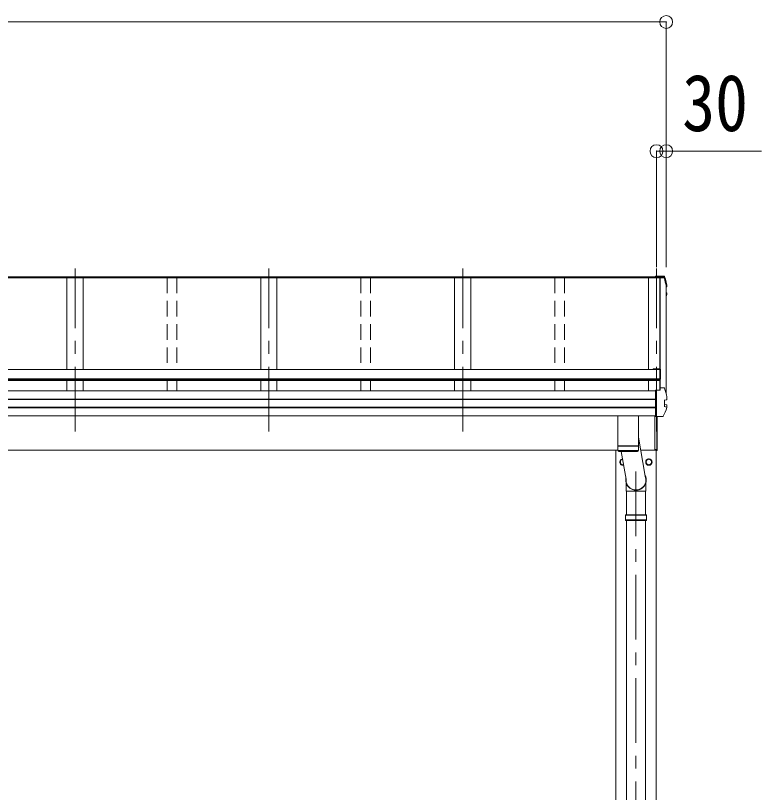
# Model space of a CAD drawing. Units: millimetres at full size, sheet at 1:40; details may follow other scales. Extents: x -11243 to 11243, y -7760 to 7760.
# Drawn here: x -4658 to -2349, y -2889 to -483 of the extents above; entities that cross this region are included whole.
import ezdxf
from ezdxf.enums import TextEntityAlignment as Align

# ---------------------------------------------------------------- set-up
doc = ezdxf.new("R2010")
doc.units = ezdxf.units.MM
doc.header["$LTSCALE"] = 40
doc.header["$PDMODE"] = 32
doc.header["$PDSIZE"] = 40
doc.linetypes.add('CHAIN1', pattern=[8, 5, -1, 1, -1])
doc.linetypes.add('DASHED1', pattern=[1.8, 1.2, -0.6])
doc.layers.add('0-3_ELV2', color=7, linetype='Continuous', lineweight=9)
doc.layers.add('0-6_OTH_LINE', color=6, linetype='Continuous', lineweight=9)
doc.styles.add('ＭＳ ゴシック', font='')
doc.styles.get('ＭＳ ゴシック').set_extended_font_data('MS Gothic')

msp = doc.modelspace()

# ---------------------------------------------------------------- linework, layer by layer
at = {"layer": '0-3_ELV2', "color": 6}
for p, q in [((-2644.2, -503.06), (-2644.2, -1262.06)), ((-2674.2, -903.06), (-2674.2, -1262.06)), ((-2644.2, -903.06), (-2644.2, -1262.06)), ((-2349.33, -903.06), (-2644.2, -903.06))]:
    msp.add_line(p, q, dxfattribs=at)
at = {"layer": '0-3_ELV2', "color": 5, "linetype": 'CHAIN1'}
for p, q in [((-4474.2, -1770.89), (-4474.2, -1266.71)), ((-3874.2, -1770.89), (-3874.2, -1266.71)), ((-3274.2, -1770.89), (-3274.2, -1266.71)), ((-2674.2, -1770.89), (-2674.2, -1266.71)), ((-2737.7, -5295.42), (-2737.7, -1859.86))]:
    msp.add_line(p, q, dxfattribs=at)
at = {"layer": '0-3_ELV2', "color": 4}
for p, q in [((-2674.2, -1294.34), (-7474.2, -1294.34)), ((-2674.2, -1295.23), (-7474.2, -1295.23)), ((-2677.2, -1292.06), (-7471.2, -1292.06)), ((-4499.2, -1295.15), (-4499.2, -1579.42)), ((-4449.2, -1295.15), (-4449.2, -1579.42)), ((-3899.2, -1295.15), (-3899.2, -1579.42)), ((-3849.2, -1295.15), (-3849.2, -1579.42)), ((-3299.2, -1295.15), (-3299.2, -1579.42)), ((-3249.2, -1295.15), (-3249.2, -1579.42)), ((-2699.2, -1295.15), (-2699.2, -1579.42)), ((-2699.2, -1295.24), (-2650.76, -1295.24)), ((-2652.2, -1289.98), (-2677.2, -1289.98)), ((-2677.2, -1294.34), (-2677.2, -1289.98)), ((-2677.2, -1292.51), (-2663, -1292.51)), ((-2674.2, -1295), (-2663.38, -1295)), ((-2663.9, -1295.24), (-2663.9, -1642.53)), ((-2663, -1292.51), (-2663.38, -1295)), ((-2663.3, -1295.24), (-2663.3, -1638.58)), ((-2663, -1293.6), (-2663.23, -1295.09)), ((-2663.23, -1295.09), (-2663.23, -1294.74)), ((-2663.23, -1295.09), (-2650.81, -1295.09)), ((-2663, -1293.6), (-2663, -1292.51)), ((-2650.96, -1293.6), (-2663, -1293.6)), ((-2652.2, -1289.99), (-2652.2, -1289.98)), ((-2652.2, -1289.98), (-2652.2, -1289.98)), ((-2644.2, -1318.61), (-2644.2, -1655.38)), ((-2644.2, -1321.56), (-2643.52, -1321.42)), ((-2644.2, -1321.91), (-2643.43, -1321.76)), ((-2642.94, -1323.18), (-2644.2, -1323.43)), ((-2641.89, -1321.91), (-2641.89, -1317.86)), ((-2644.2, -1341.31), (-2643.37, -1341.42)), ((-2644.2, -1345.41), (-2642.84, -1345.67)), ((-2644.2, -1346.93), (-2643.36, -1347.09)), ((-2643.37, -1341.42), (-2643.37, -1341.42)), ((-2641.79, -1346.94), (-2641.79, -1342.88)), ((-2664.1, -1579.55), (-7484.3, -1579.55)), ((-2684.1, -1577.39), (-2664.1, -1577.39)), ((-2684.1, -1577.39), (-2684.1, -1579.55)), ((-2684.1, -1578.93), (-2664.1, -1578.93)), ((-2664.1, -1613.44), (-2664.1, -1578.93)), ((-2662.1, -1579.39), (-2662.1, -1608.85)), ((-2664.1, -1608.58), (-7484.3, -1608.58)), ((-2664.1, -1610.33), (-7484.3, -1610.33)), ((-2664.1, -1608.85), (-2662.1, -1608.85)), ((-2664.1, -1613.44), (-7484.3, -1613.44)), ((-4499.2, -1613.44), (-4499.2, -1645.06)), ((-4449.2, -1613.44), (-4449.2, -1645.06)), ((-3899.2, -1613.44), (-3899.2, -1645.06)), ((-3849.2, -1613.44), (-3849.2, -1645.06)), ((-3299.2, -1613.44), (-3299.2, -1645.06)), ((-3249.2, -1613.44), (-3249.2, -1645.06)), ((-2699.2, -1613.44), (-2699.2, -1644.92)), ((-2677.2, -1645.06), (-7471.2, -1645.06)), ((-2677.2, -1643.2), (-2677.2, -1642.88)), ((-2677.2, -1644.5), (-2677.2, -1643.2)), ((-2677.2, -1724.43), (-2677.2, -1644.5)), ((-2663.96, -1642.88), (-2663.23, -1638.1)), ((-2663.94, -1642.88), (-2663.38, -1639.2)), ((-2663.38, -1642.88), (-2663.38, -1639.2)), ((-2663.23, -1637.75), (-2663, -1636.26)), ((-2663.23, -1637.75), (-2663.23, -1638.1)), ((-2650.96, -1636.26), (-2663, -1636.26)), ((-2677.2, -1671.58), (-7471.2, -1671.58)), ((-2677.2, -1672.48), (-7471.2, -1672.48)), ((-2649.77, -1674.2), (-2643.52, -1673.43)), ((-2649.77, -1674.2), (-2649.77, -1674.2)), ((-2649.2, -1674.33), (-2649.2, -1693.55)), ((-2643.51, -1673.43), (-2643.52, -1673.43)), ((-2641.89, -1671.96), (-2641.89, -1664.57)), ((-2677.2, -1695.7), (-7471.2, -1695.7)), ((-2677.2, -1697.62), (-7471.2, -1697.62)), ((-2643.37, -1695.71), (-2649.77, -1694.02)), ((-2649.77, -1694.02), (-2649.77, -1694.02)), ((-2642.84, -1688.33), (-2648.8, -1687.18)), ((-2643.37, -1695.71), (-2643.37, -1695.71)), ((-2641.79, -1697), (-2641.79, -1689.6)), ((-2677.2, -1722.66), (-7471.2, -1722.66)), ((-2679.2, -1722.66), (-2679.2, -1827.49)), ((-2677.2, -1725.3), (-2677.2, -1724.43)), ((-2677.2, -1725.3), (-2656.56, -1725.3)), ((-2672.7, -1829.89), (-2672.7, -1725.3)), ((-2672.2, -1829.49), (-2672.2, -1725.3)), ((-2674.2, -1827.49), (-2679.2, -1827.49)), ((-2674.2, -1829.99), (-2674.2, -1827.49)), ((-2793.5, -1828.89), (-7474.2, -1828.89)), ((-2800.2, -5128.89), (-2800.2, -1828.89)), ((-2674.2, -1828.89), (-2722.97, -1828.89)), ((-2675.2, -1828.89), (-2675.2, -5128.89)), ((-2672.7, -1829.89), (-2672.7, -1829.89)), ((-2672.7, -1829.89), (-2672.7, -1829.96)), ((-2786.3, -1865.64), (-2786.2, -1865.64)), ((-2786.3, -1866.14), (-2786.2, -1866.14)), ((-2706.3, -1865.64), (-2706.2, -1865.64)), ((-2706.3, -1866.14), (-2706.2, -1866.14))]:
    msp.add_line(p, q, dxfattribs=at)
at = {"layer": '0-3_ELV2', "color": 4, "linetype": 'DASHED1'}
for p, q in [((-4189.2, -1295.15), (-4189.2, -1579.55)), ((-4159.2, -1295.15), (-4159.2, -1579.55)), ((-3589.2, -1295.15), (-3589.2, -1579.55)), ((-3559.2, -1295.15), (-3559.2, -1579.55)), ((-2989.2, -1295.15), (-2989.2, -1579.55)), ((-2959.2, -1295.15), (-2959.2, -1579.55)), ((-4189.2, -1613.44), (-4189.2, -1645.06)), ((-4159.2, -1613.44), (-4159.2, -1645.06)), ((-3589.2, -1613.44), (-3589.2, -1645.06)), ((-3559.2, -1613.44), (-3559.2, -1645.06)), ((-2989.2, -1613.44), (-2989.2, -1645.06)), ((-2959.2, -1613.44), (-2959.2, -1645.06))]:
    msp.add_line(p, q, dxfattribs=at)
at = {"layer": '0-3_ELV2'}
for p, q in [((-2793.7, -1816.2), (-2793.7, -1722.66)), ((-2729.7, -1722.66), (-2729.7, -1816.2)), ((-2729.7, -1789.01), (-2709.27, -1910.06)), ((-2793.7, -1816.2), (-2729.7, -1816.2)), ((-2793.7, -1817.2), (-2729.7, -1817.2)), ((-2793.47, -1830.25), (-2793.7, -1817.2)), ((-2789.2, -1816.2), (-2789.18, -1817.2)), ((-2734.2, -1816.2), (-2734.22, -1817.2)), ((-2729.7, -1817.2), (-2729.93, -1830.25)), ((-2729.93, -1830.2), (-2793.47, -1830.2)), ((-2790.47, -1833.2), (-2732.93, -1833.2)), ((-2768.35, -1918.67), (-2783.42, -1833.2)), ((-2707.55, -1955.61), (-2707.55, -1931.82)), ((-2767.55, -2028.9), (-2767.55, -1955.61)), ((-2740.39, -1955.95), (-2741.52, -1952.84)), ((-2734.79, -1955.33), (-2740.61, -1955.33)), ((-2735.02, -1955.95), (-2740.39, -1955.95)), ((-2735.02, -1955.95), (-2733.88, -1952.84)), ((-2707.55, -1955.61), (-2734.89, -1955.61)), ((-2707.85, -2028.9), (-2707.85, -1955.61)), ((-2770.7, -2030.9), (-2769.7, -2028.9)), ((-2770.7, -2030.9), (-2704.7, -2030.9)), ((-2770.7, -2044.9), (-2770.7, -2030.9)), ((-2770.7, -2044.9), (-2704.7, -2044.9)), ((-2770.7, -2044.9), (-2769.7, -2046.9)), ((-2769.7, -2028.9), (-2705.7, -2028.9)), ((-2704.7, -2030.9), (-2705.7, -2028.9)), ((-2704.7, -2044.9), (-2705.7, -2046.9)), ((-2704.7, -2044.9), (-2704.7, -2030.9)), ((-2705.7, -2046.9), (-2769.7, -2046.9)), ((-2767.55, -3158.9), (-2767.55, -2046.9)), ((-2707.85, -3158.9), (-2707.85, -2046.9))]:
    msp.add_line(p, q, dxfattribs=at)
at = {"layer": '0-3_ELV2', "color": 4}
for points in [[(-2677.2, -1294.01), (-2674.2, -1294.01), (-2674.2, -1295.01)], [(-2649.34, -1291.25), (-2649.46, -1290.96), (-2649.63, -1290.7), (-2649.85, -1290.47), (-2650.11, -1290.29), (-2650.38, -1290.16), (-2650.65, -1290.08), (-2650.89, -1290.04), (-2651.11, -1290.01), (-2651.37, -1290), (-2651.66, -1289.99), (-2651.96, -1289.98), (-2652.28, -1289.98)], [(-2641.93, -1317.55), (-2644.25, -1308.7), (-2646.71, -1299.93), (-2649.33, -1291.27)], [(-2641.93, -1317.55), (-2641.89, -1317.81), (-2641.89, -1317.86)], [(-2644.2, -1353.15), (-2643.28, -1350.91), (-2641.88, -1347.42)], [(-2677.2, -1642.88), (-2663, -1642.88), (-2663, -1636.26)], [(-2649.77, -1674.2), (-2649.85, -1674.23), (-2649.93, -1674.28), (-2649.99, -1674.36), (-2650.04, -1674.45), (-2650.07, -1674.56), (-2650.08, -1674.68)], [(-2649.2, -1674.33), (-2649.19, -1674.22), (-2649.15, -1674.13)], [(-2643.51, -1673.43), (-2643.29, -1673.36), (-2643.08, -1673.21), (-2642.91, -1672.99), (-2642.79, -1672.72), (-2642.72, -1672.41), (-2642.71, -1672.08), (-2642.76, -1671.76)], [(-2643.43, -1673.42), (-2643.15, -1673.34), (-2642.91, -1673.26), (-2642.68, -1673.17), (-2642.4, -1673), (-2642.14, -1672.72), (-2641.96, -1672.38), (-2641.9, -1672)], [(-2641.93, -1664.26), (-2641.89, -1664.52), (-2641.89, -1664.57)], [(-2641.89, -1672), (-2641.89, -1671.91), (-2641.93, -1671.65)], [(-2641.88, -1697.48), (-2644.73, -1704.29), (-2647.68, -1711.03), (-2650.72, -1717.67), (-2653.84, -1724.24)], [(-2649.77, -1694.02), (-2649.85, -1693.98), (-2649.93, -1693.92), (-2649.99, -1693.84), (-2650.04, -1693.73), (-2650.07, -1693.62), (-2650.08, -1693.5)], [(-2642.69, -1697.69), (-2642.59, -1697.36), (-2642.57, -1697.01), (-2642.61, -1696.65), (-2642.73, -1696.32), (-2642.9, -1696.04), (-2643.12, -1695.83), (-2643.37, -1695.71)], [(-2641.89, -1697.49), (-2641.82, -1697.33), (-2641.78, -1697.16), (-2641.79, -1696.98)], [(-2656.53, -1725.3), (-2656.16, -1725.3), (-2655.8, -1725.29), (-2655.49, -1725.27), (-2655.21, -1725.23), (-2654.9, -1725.16), (-2654.57, -1725.02), (-2654.26, -1724.8), (-2654, -1724.53), (-2653.83, -1724.19)], [(-2672.7, -1829.99), (-2672.7, -1829.99), (-2674.2, -1829.99)], [(-2672.7, -1829.96), (-2672.7, -1829.99), (-2672.7, -1829.99)], [(-2776.09, -1874.78), (-2777.7, -1875.71), (-2786.2, -1870.8), (-2786.2, -1860.99), (-2779.23, -1856.96)]]:
    msp.add_lwpolyline(points, dxfattribs=at)
msp.add_lwpolyline([(-2697.7, -1856.08), (-2689.2, -1860.99), (-2689.2, -1870.8), (-2697.7, -1875.71), (-2706.2, -1870.8), (-2706.2, -1860.99)], close=True, dxfattribs=at)
at = {"layer": '0-3_ELV2'}
msp.add_lwpolyline([(-2740.51, -1955.61), (-2767.85, -1955.61), (-2767.85, -1931.82)], dxfattribs=at)
at = {"layer": '0-3_ELV2', "color": 4}
for radius in [10, 8.5]:
    msp.add_circle((-2697.7, -1865.89), radius, dxfattribs=at)
for centre, radius, start, end in [((-2650.96, -1295.3), 1.7, 17.09071, 90.04324), ((-3127.22, -1441.26), 498.32, 13.87531, 17.05651), ((-3127.21, -1441.26), 499.82, 13.85121, 17.03953), ((-2643.19, -1321.91), 1.3, 280.89642, 13.7954), ((-3106.53, -1162.03), 498.64, 337.99835, 338.21754), ((-3106.53, -1162.38), 498.64, 337.99835, 338.25759), ((-2643.08, -1346.94), 1.3, 338.33785, 79.1132), ((-2643.08, -1342.88), 1.3, 0.0377, 79.0995), ((-2664.1, -1579.39), 2, 0, 90), ((-2650.96, -1637.96), 1.7, 17.09071, 90.04324), ((-3127.21, -1783.92), 499.82, 13.85121, 17.03953), ((-2648.7, -1686.69), 0.499, 180.05239, 259.08482), ((-2643.08, -1689.61), 1.3, 0.0377, 79.0995), ((-2684.85, -1814.82), 12.15, 359.0404, 0.9596), ((-2672.7, -1829.49), 0.5, 270.5, 0), ((-2777.7, -1865.89), 10, 99.72185, 280.27854), ((-2777.7, -1865.89), 8.6, 171.25399, 178.33419), ((-2777.7, -1865.89), 8.6, 181.66581, 188.74601), ((-2777.7, -1865.89), 8.5, 99.67273, 280.32766), ((-2777.7, -1865.89), 8.6, 111.25399, 128.74601), ((-2777.7, -1865.89), 8.6, 231.25399, 248.74601), ((-2697.7, -1865.89), 8.6, 171.25399, 178.33419), ((-2697.7, -1865.89), 8.6, 181.66581, 188.74601), ((-2697.7, -1865.89), 8.6, 111.25399, 128.74601), ((-2697.7, -1865.89), 8.6, 231.25399, 248.74601), ((-2697.7, -1865.89), 8.6, 51.25399, 68.74601), ((-2697.7, -1865.89), 8.6, 291.25399, 308.74601), ((-2697.7, -1865.89), 8.6, 351.25399, 8.74601)]:
    msp.add_arc(centre, radius, start, end, dxfattribs=at)
at = {"layer": '0-3_ELV2'}
for centre, start, end in [((-2790.47, -1830.2), 181, 270), ((-2732.93, -1830.2), 269.95168, 359)]:
    msp.add_arc(centre, 3, start, end, dxfattribs=at)
for major_axis, ratio, start_param, end_param in [((31.85, 0), 0.984694, 2.9335503, 6.7858594), ((30.8, 0), 0.983336, 3.0411421, 6.6778673)]:
    msp.add_ellipse((-2737.7, -1921.71), major_axis=major_axis, ratio=ratio, start_param=start_param, end_param=end_param, dxfattribs=at)
at = {"layer": '0-3_ELV2', "color": 6}
for p in [(-2644.2, -503.06), (-2674.2, -903.06), (-2644.2, -903.06)]:
    msp.add_point(p, dxfattribs=at)
at = {"layer": '0-6_OTH_LINE'}
for p, q in [((-7504.2, -503.06), (-2644.2, -503.06)), ((-2644.2, -903.06), (-2674.2, -903.06))]:
    msp.add_line(p, q, dxfattribs=at)

# ---------------------------------------------------------------- texts
at = {"layer": '0-3_ELV2', "style": 'ＭＳ ゴシック', "width": 0.85}
msp.add_text('30', height=176, dxfattribs=at).set_placement((-2594.51, -893.85), align=Align.BOTTOM_LEFT)

doc.saveas('drawing.dxf')
